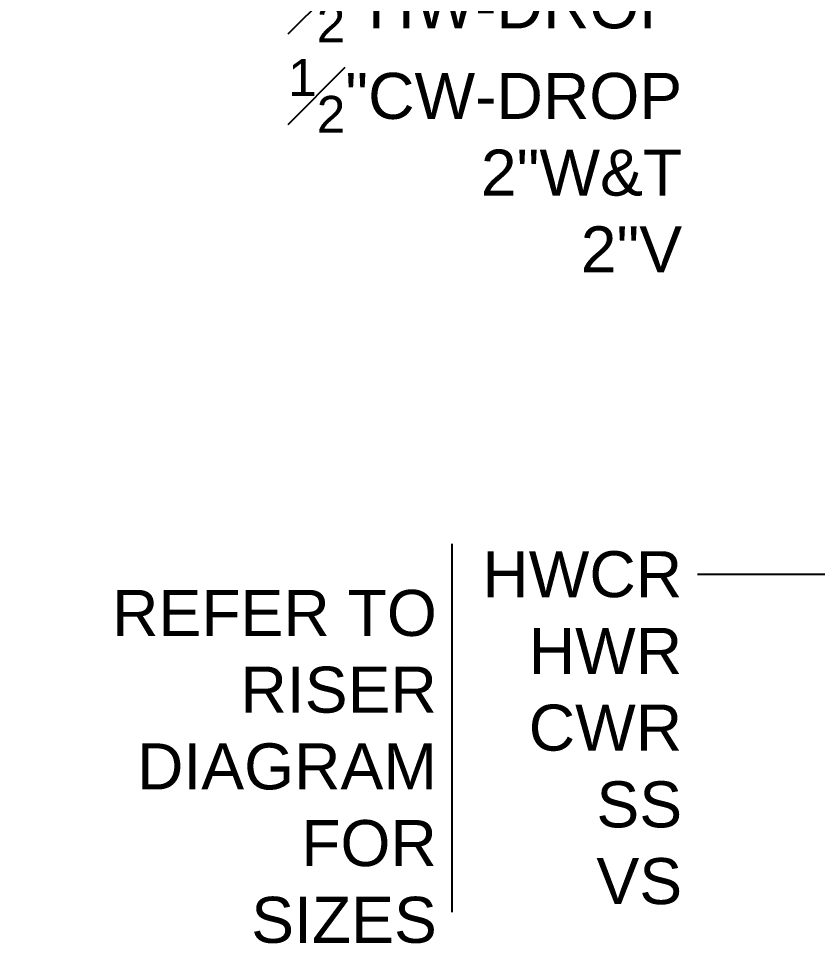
# Model space of a CAD drawing. Extents: x 2104 to 16979, y 4026 to 5124.
# Drawn here: x 8141.6 to 8219.7, y 4322.9 to 4413.4 of the extents above; entities that cross this region are included whole.
import ezdxf
from ezdxf import colors
from ezdxf.entities.mleader import LeaderData, LeaderLine
from ezdxf.math import Vec2, Vec3

# ---------------------------------------------------------------- set-up
doc = ezdxf.new("R2010")
doc.units = 0
doc.header["$LTSCALE"] = 18
doc.header["$MEASUREMENT"] = 0
doc.layers.add('G-ANNO-TEXT', color=70, linetype='Continuous')
doc.styles.add('Arial', font='arial.ttf')

msp = doc.modelspace()

# ---------------------------------------------------------------- linework, layer by layer
at = {"layer": 'G-ANNO-TEXT'}
msp.add_line((8184, 4326), (8184, 4362), dxfattribs=at)

# ---------------------------------------------------------------- texts
at = {"layer": 'G-ANNO-TEXT', "insert": (8182.5, 4357.5), "char_height": 4.5, "attachment_point": 3, "style": 'Arial'}
msp.add_mtext_dynamic_manual_height_columns('REFER TO RISER DIAGRAM FOR SIZES', width=32.78804, gutter_width=22.5, heights=[0], dxfattribs=at)

# ---------------------------------------------------------------- leaders
at = {"layer": 'G-ANNO-TEXT'}
ml = msp.add_multileader_mtext('Standard', dxfattribs=at)
ml.set_content('\\pxt1;FURNISH 18"x18" RATED ACCESS PANEL TO BE INSTALLED BY GENERAL CONTRACTOR', color=256, style='Arial')
ml.set_leader_properties(color=256, linetype='ByLayer', lineweight=-1)
ml.build(insert=Vec2(0, 0))
ml.multileader.update_dxf_attribs({"has_dogleg": 0, "dogleg_length": 0.125, "arrow_head_size": 6, "scale": 48})
ctx = ml.context
ctx.base_point, ctx.scale, ctx.char_height, ctx.arrow_head_size, ctx.landing_gap_size, ctx.plane_origin = Vec3(8103.916, 4443), 48, 4.5, 6, 1.5, Vec3(8257.5, 4408.5)
ctx.text_align_type = 2
notes = []
notes.append((ctx, [(0, (1, 1, 0), (8214, 4443), (-1, 0), 6, [(0, [(8257.5, 4408.5), (8223, 4443)], 0, [])])]))
ctx.mtext.insert, ctx.mtext.width, ctx.mtext.alignment, ctx.mtext.flow_direction = Vec3(8206.5, 4445.288), 112.6327, 3, 5
ml = msp.add_multileader_mtext('Standard', dxfattribs=at)
ml.set_content('\\A1;{\\H0.8x;\\S1#2;}"HW-DROP\\P{\\H0.8x;\\S1#2;}"CW-DROP\\P2"W&T\\P2"V', color=256, style='Arial')
ml.set_leader_properties(color=256, linetype='ByLayer', lineweight=-1)
ml.build(insert=Vec2(0, 0))
ml.multileader.update_dxf_attribs({"has_dogleg": 0, "dogleg_length": 0.125, "arrow_head_size": 6, "scale": 48})
ctx = ml.context
ctx.base_point, ctx.scale, ctx.char_height, ctx.arrow_head_size, ctx.landing_gap_size, ctx.plane_origin = Vec3(8167.161, 4416), 48, 4.5, 6, 1.5, Vec3(8272.5, 4389)
ctx.text_align_type = 2
notes.append((ctx, [(0, (1, 1, 0), (8214, 4416), (-1, 0), 6, [(0, [(8253, 4395), (8226, 4416)], 0, [])])]))
ctx.mtext.insert, ctx.mtext.alignment, ctx.mtext.flow_direction = Vec3(8206.5, 4418.25), 3, 5
ml = msp.add_multileader_mtext('Standard', dxfattribs=at)
ml.set_content('\\A1;HWCR\\PHWR\\PCWR\\PSS\\PVS', color=256, style='Arial')
ml.set_leader_properties(color=256, linetype='ByLayer', lineweight=-1)
ml.build(insert=Vec2(0, 0))
ml.multileader.update_dxf_attribs({"has_dogleg": 0, "dogleg_length": 0.125, "arrow_head_size": 6, "scale": 48})
ctx = ml.context
ctx.base_point, ctx.scale, ctx.char_height, ctx.arrow_head_size, ctx.landing_gap_size, ctx.plane_origin = Vec3(8186.03, 4359), 48, 4.5, 6, 1.5, Vec3(8245.5, 4332)
ctx.text_align_type = 2
notes.append((ctx, [(0, (1, 1, 0), (8214, 4359), (-1, 0), 6, [(0, [(8254.5, 4327.5), (8223, 4359)], 0, [])])]))
ctx.mtext.insert, ctx.mtext.alignment, ctx.mtext.flow_direction = Vec3(8206.5, 4361.288), 3, 5
for ctx, leaders in notes:
    for number, flags, end, landing, length, lines in leaders:
        leader = LeaderData()
        leader.index, (leader.has_last_leader_line, leader.has_dogleg_vector, leader.attachment_direction) = number, flags
        leader.last_leader_point, leader.dogleg_vector, leader.dogleg_length = Vec3(end), Vec3(landing), length
        for number, points, colour, breaks in lines:
            line = LeaderLine()
            line.index, line.vertices, line.color, line.breaks = number, Vec3.list(points), colors.encode_raw_color(colour), breaks
            leader.lines.append(line)
        ctx.leaders.append(leader)

doc.saveas('drawing.dxf')
